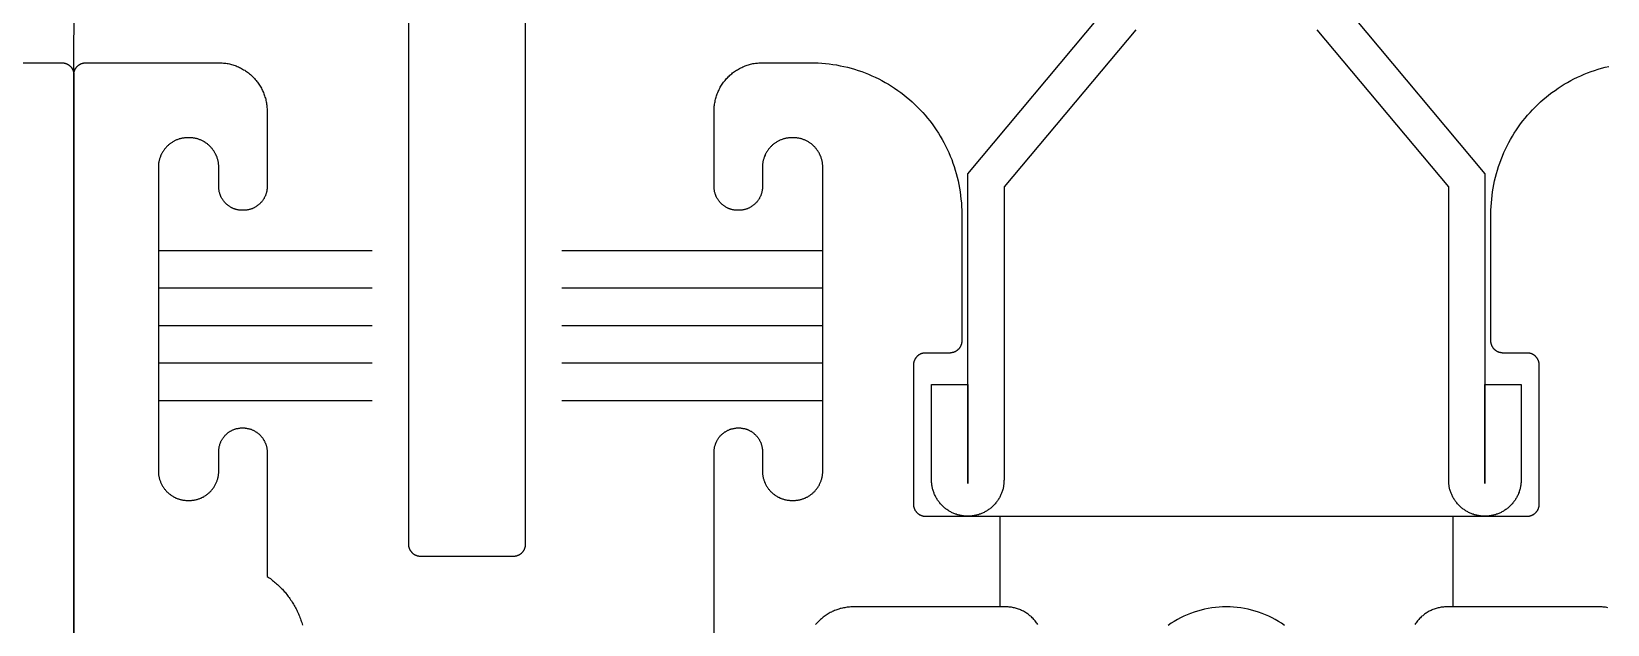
# Model space of a CAD drawing. Header units: inches. Extents: x -2661 to 42767, y -1222 to 9099.
# Drawn here: x 2278.518 to 2279.823, y 1637.915 to 1638.406 of the extents above; entities that cross this region are included whole.
import ezdxf

# ---------------------------------------------------------------- set-up
doc = ezdxf.new("R2010")
doc.units = ezdxf.units.IN
doc.header["$LTSCALE"] = 12
doc.header["$MEASUREMENT"] = 0
doc.layers.get('0').update_dxf_attribs({"linetype": 'CONTINUOUS'})
doc.layers.add('S-ARCH', color=1, linetype='CONTINUOUS')

# ---------------------------------------------------------------- blocks, each defined once
blk = doc.blocks.new('DOUBLE BOTTOM OPT1')
for p, q in [((0.1255, 1.8535), (0.1674, 16.5)), ((0.3723, 1.7061), (0.1954, 1.7061)), ((0.7454, 1.7061), (0.5293, 1.7061)), ((0.3723, 1.6751), (0.1954, 1.6751)), ((0.7454, 1.6751), (0.5293, 1.6751)), ((0.3723, 1.6441), (0.1954, 1.6441)), ((0.7454, 1.6441), (0.5293, 1.6441)), ((0.3723, 1.6131), (0.1954, 1.6131)), ((0.7454, 1.6131), (0.5293, 1.6131)), ((0.3723, 1.5821), (0.1954, 1.5821)), ((0.7454, 1.5821), (0.5293, 1.5821)), ((0.8919, 1.4866), (0.8919, 1.4116)), ((1.2669, 1.4866), (1.2669, 1.4116))]:
    blk.add_line(p, q)
at = {"flags": 128}
for points in [[(0.4023, 6.5726), (0.4023, 1.4636), (0.4024, 1.4634), (0.4024, 1.4631), (0.4024, 1.4629), (0.4024, 1.4627), (0.4024, 1.4624), (0.4025, 1.4622), (0.4025, 1.4619), (0.4025, 1.4617), (0.4026, 1.4614), (0.4026, 1.4612), (0.4027, 1.461), (0.4028, 1.4607), (0.4029, 1.4605), (0.4029, 1.4603), (0.403, 1.46), (0.4031, 1.4598), (0.4032, 1.4596), (0.4033, 1.4594), (0.4034, 1.4591), (0.4035, 1.4589), (0.4036, 1.4587), (0.4038, 1.4585), (0.4039, 1.4583), (0.404, 1.4581), (0.4042, 1.4579), (0.4043, 1.4577), (0.4045, 1.4575), (0.4046, 1.4573), (0.4048, 1.4571), (0.4049, 1.4569), (0.4051, 1.4567), (0.4053, 1.4566), (0.4055, 1.4564), (0.4056, 1.4562), (0.4058, 1.4561), (0.406, 1.4559), (0.4062, 1.4558), (0.4064, 1.4556), (0.4066, 1.4555), (0.4068, 1.4553), (0.407, 1.4552), (0.4072, 1.4551), (0.4074, 1.4549), (0.4076, 1.4548), (0.4079, 1.4547), (0.4081, 1.4546), (0.4083, 1.4545), (0.4085, 1.4544), (0.4088, 1.4543), (0.409, 1.4542), (0.4092, 1.4541), (0.4094, 1.4541), (0.4097, 1.454), (0.4099, 1.4539), (0.4102, 1.4539), (0.4104, 1.4538), (0.4106, 1.4538), (0.4109, 1.4537), (0.4111, 1.4537), (0.4114, 1.4537), (0.4116, 1.4537), (0.4119, 1.4536), (0.4121, 1.4536), (0.4123, 1.4536), (0.4893, 1.4536), (0.4896, 1.4536), (0.4898, 1.4536), (0.4901, 1.4537), (0.4903, 1.4537), (0.4906, 1.4537), (0.4908, 1.4537), (0.4911, 1.4538), (0.4913, 1.4538), (0.4915, 1.4539), (0.4918, 1.4539), (0.492, 1.454), (0.4923, 1.4541), (0.4925, 1.4541), (0.4927, 1.4542), (0.4929, 1.4543), (0.4932, 1.4544), (0.4934, 1.4545), (0.4936, 1.4546), (0.4938, 1.4547), (0.4941, 1.4548), (0.4943, 1.4549), (0.4945, 1.4551), (0.4947, 1.4552), (0.4949, 1.4553), (0.4951, 1.4555), (0.4953, 1.4556), (0.4955, 1.4558), (0.4957, 1.4559), (0.4959, 1.4561), (0.4961, 1.4562), (0.4962, 1.4564), (0.4964, 1.4566), (0.4966, 1.4567), (0.4968, 1.4569), (0.4969, 1.4571), (0.4971, 1.4573), (0.4972, 1.4575), (0.4974, 1.4577), (0.4975, 1.4579), (0.4977, 1.4581), (0.4978, 1.4583), (0.4979, 1.4585), (0.4981, 1.4587), (0.4982, 1.4589), (0.4983, 1.4591), (0.4984, 1.4594), (0.4985, 1.4596), (0.4986, 1.4598), (0.4987, 1.46), (0.4988, 1.4603), (0.4988, 1.4605), (0.4989, 1.4607), (0.499, 1.461), (0.4991, 1.4612), (0.4991, 1.4614), (0.4992, 1.4617), (0.4992, 1.4619), (0.4992, 1.4622), (0.4993, 1.4624), (0.4993, 1.4627), (0.4993, 1.4629), (0.4993, 1.4631), (0.4993, 1.4634), (0.4993, 1.4636), (0.4993, 2.9306)], [(1.0044, 1.8889), (0.8954, 1.759), (0.8954, 1.5166), (0.8953, 1.5159), (0.8953, 1.5152), (0.8953, 1.5144), (0.8952, 1.5137), (0.8951, 1.513), (0.895, 1.5122), (0.8949, 1.5115), (0.8948, 1.5108), (0.8946, 1.5101), (0.8945, 1.5093), (0.8943, 1.5086), (0.8941, 1.5079), (0.8938, 1.5072), (0.8936, 1.5065), (0.8933, 1.5058), (0.8931, 1.5052), (0.8928, 1.5045), (0.8925, 1.5038), (0.8921, 1.5031), (0.8918, 1.5025), (0.8915, 1.5019), (0.8911, 1.5012), (0.8907, 1.5006), (0.8903, 1.5), (0.8899, 1.4994), (0.8894, 1.4988), (0.889, 1.4982), (0.8885, 1.4976), (0.8881, 1.497), (0.8876, 1.4965), (0.8871, 1.496), (0.8866, 1.4954), (0.886, 1.4949), (0.8855, 1.4944), (0.8849, 1.4939), (0.8844, 1.4934), (0.8838, 1.493), (0.8832, 1.4925), (0.8826, 1.4921), (0.882, 1.4917), (0.8814, 1.4913), (0.8808, 1.4909), (0.8801, 1.4905), (0.8795, 1.4902), (0.8788, 1.4898), (0.8782, 1.4895), (0.8775, 1.4892), (0.8768, 1.4889), (0.8761, 1.4886), (0.8755, 1.4884), (0.8748, 1.4882), (0.8741, 1.4879), (0.8734, 1.4877), (0.8726, 1.4875), (0.8719, 1.4874), (0.8712, 1.4872), (0.8705, 1.4871), (0.8698, 1.487), (0.869, 1.4869), (0.8683, 1.4868), (0.8676, 1.4867), (0.8668, 1.4867), (0.8661, 1.4866), (0.8654, 1.4866), (0.8646, 1.4866), (0.8639, 1.4867), (0.8631, 1.4867), (0.8624, 1.4868), (0.8617, 1.4869), (0.8609, 1.487), (0.8602, 1.4871), (0.8595, 1.4872), (0.8588, 1.4874), (0.8581, 1.4875), (0.8573, 1.4877), (0.8566, 1.4879), (0.8559, 1.4882), (0.8552, 1.4884), (0.8546, 1.4886), (0.8539, 1.4889), (0.8532, 1.4892), (0.8525, 1.4895), (0.8519, 1.4898), (0.8512, 1.4902), (0.8506, 1.4905), (0.8499, 1.4909), (0.8493, 1.4913), (0.8487, 1.4917), (0.8481, 1.4921), (0.8475, 1.4925), (0.8469, 1.493), (0.8463, 1.4934), (0.8458, 1.4939), (0.8452, 1.4944), (0.8447, 1.4949), (0.8441, 1.4954), (0.8436, 1.496), (0.8431, 1.4965), (0.8426, 1.497), (0.8422, 1.4976), (0.8417, 1.4982), (0.8413, 1.4988), (0.8408, 1.4994), (0.8404, 1.5), (0.84, 1.5006), (0.8396, 1.5012), (0.8392, 1.5019), (0.8389, 1.5025), (0.8386, 1.5031), (0.8382, 1.5038), (0.8379, 1.5045), (0.8376, 1.5052), (0.8374, 1.5058), (0.8371, 1.5065), (0.8369, 1.5072), (0.8366, 1.5079), (0.8364, 1.5086), (0.8362, 1.5093), (0.8361, 1.5101), (0.8359, 1.5108), (0.8358, 1.5115), (0.8357, 1.5122), (0.8356, 1.513), (0.8355, 1.5137), (0.8354, 1.5144), (0.8354, 1.5152), (0.8354, 1.5159), (0.8354, 1.5166), (0.8354, 1.5956), (0.8653, 1.5956), (0.8653, 1.5136), (0.8653, 1.7699), (0.9744, 1.8998)], [(1.1844, 1.8998), (1.2934, 1.7699), (1.2934, 1.5136), (1.2934, 1.5956), (1.3234, 1.5956), (1.3234, 1.5166), (1.3233, 1.5159), (1.3233, 1.5152), (1.3233, 1.5144), (1.3232, 1.5137), (1.3231, 1.513), (1.323, 1.5122), (1.3229, 1.5115), (1.3228, 1.5108), (1.3226, 1.5101), (1.3225, 1.5093), (1.3223, 1.5086), (1.3221, 1.5079), (1.3218, 1.5072), (1.3216, 1.5065), (1.3213, 1.5058), (1.3211, 1.5052), (1.3208, 1.5045), (1.3205, 1.5038), (1.3201, 1.5031), (1.3198, 1.5025), (1.3195, 1.5019), (1.3191, 1.5012), (1.3187, 1.5006), (1.3183, 1.5), (1.3179, 1.4994), (1.3174, 1.4988), (1.317, 1.4982), (1.3165, 1.4976), (1.3161, 1.497), (1.3156, 1.4965), (1.3151, 1.496), (1.3146, 1.4954), (1.314, 1.4949), (1.3135, 1.4944), (1.3129, 1.4939), (1.3124, 1.4934), (1.3118, 1.493), (1.3112, 1.4925), (1.3106, 1.4921), (1.31, 1.4917), (1.3094, 1.4913), (1.3088, 1.4909), (1.3081, 1.4905), (1.3075, 1.4902), (1.3068, 1.4898), (1.3062, 1.4895), (1.3055, 1.4892), (1.3048, 1.4889), (1.3041, 1.4886), (1.3035, 1.4884), (1.3028, 1.4882), (1.3021, 1.4879), (1.3014, 1.4877), (1.3006, 1.4875), (1.2999, 1.4874), (1.2992, 1.4872), (1.2985, 1.4871), (1.2978, 1.487), (1.297, 1.4869), (1.2963, 1.4868), (1.2956, 1.4867), (1.2948, 1.4867), (1.2941, 1.4866), (1.2934, 1.4866), (1.2926, 1.4866), (1.2919, 1.4867), (1.2911, 1.4867), (1.2904, 1.4868), (1.2897, 1.4869), (1.2889, 1.487), (1.2882, 1.4871), (1.2875, 1.4872), (1.2868, 1.4874), (1.2861, 1.4875), (1.2853, 1.4877), (1.2846, 1.4879), (1.2839, 1.4882), (1.2832, 1.4884), (1.2826, 1.4886), (1.2819, 1.4889), (1.2812, 1.4892), (1.2805, 1.4895), (1.2799, 1.4898), (1.2792, 1.4902), (1.2786, 1.4905), (1.2779, 1.4909), (1.2773, 1.4913), (1.2767, 1.4917), (1.2761, 1.4921), (1.2755, 1.4925), (1.2749, 1.493), (1.2743, 1.4934), (1.2738, 1.4939), (1.2732, 1.4944), (1.2727, 1.4949), (1.2721, 1.4954), (1.2716, 1.496), (1.2711, 1.4965), (1.2706, 1.497), (1.2702, 1.4976), (1.2697, 1.4982), (1.2693, 1.4988), (1.2688, 1.4994), (1.2684, 1.5), (1.268, 1.5006), (1.2676, 1.5012), (1.2672, 1.5019), (1.2669, 1.5025), (1.2666, 1.5031), (1.2662, 1.5038), (1.2659, 1.5045), (1.2656, 1.5052), (1.2654, 1.5058), (1.2651, 1.5065), (1.2649, 1.5072), (1.2646, 1.5079), (1.2644, 1.5086), (1.2642, 1.5093), (1.2641, 1.5101), (1.2639, 1.5108), (1.2638, 1.5115), (1.2637, 1.5122), (1.2636, 1.513), (1.2635, 1.5137), (1.2634, 1.5144), (1.2634, 1.5152), (1.2634, 1.5159), (1.2634, 1.5166), (1.2634, 1.759), (1.1544, 1.8889)], [(0.0054, 1.8616), (0.1154, 1.8616), (0.1156, 1.8616), (0.1159, 1.8616), (0.1161, 1.8616), (0.1164, 1.8616), (0.1166, 1.8616), (0.1168, 1.8615), (0.1171, 1.8615), (0.1173, 1.8614), (0.1176, 1.8614), (0.1178, 1.8613), (0.118, 1.8613), (0.1183, 1.8612), (0.1185, 1.8611), (0.1187, 1.8611), (0.119, 1.861), (0.1192, 1.8609), (0.1194, 1.8608), (0.1197, 1.8607), (0.1199, 1.8606), (0.1201, 1.8605), (0.1203, 1.8603), (0.1205, 1.8602), (0.1207, 1.8601), (0.1209, 1.86), (0.1211, 1.8598), (0.1213, 1.8597), (0.1215, 1.8595), (0.1217, 1.8594), (0.1219, 1.8592), (0.1221, 1.859), (0.1223, 1.8589), (0.1224, 1.8587), (0.1226, 1.8585), (0.1228, 1.8584), (0.1229, 1.8582), (0.1231, 1.858), (0.1233, 1.8578), (0.1234, 1.8576), (0.1236, 1.8574), (0.1237, 1.8572), (0.1238, 1.857), (0.124, 1.8568), (0.1241, 1.8566), (0.1242, 1.8564), (0.1243, 1.8561), (0.1244, 1.8559), (0.1245, 1.8557), (0.1246, 1.8555), (0.1247, 1.8552), (0.1248, 1.855), (0.1249, 1.8548), (0.1249, 1.8545), (0.125, 1.8543), (0.1251, 1.8541), (0.1251, 1.8538), (0.1252, 1.8536), (0.1252, 1.8533), (0.1253, 1.8531), (0.1253, 1.8529), (0.1253, 1.8526), (0.1253, 1.8524), (0.1254, 1.8521), (0.1254, 1.8519), (0.1254, 1.8516), (0.1254, 1.3641)], [(1.3952, 1.411), (1.3942, 1.4112), (1.3932, 1.4113), (1.3923, 1.4114), (1.3913, 1.4115), (1.3903, 1.4116), (1.3893, 1.4116), (1.3884, 1.4116), (1.2618, 1.4116), (1.2609, 1.4116), (1.26, 1.4116), (1.2591, 1.4115), (1.2582, 1.4114), (1.2573, 1.4113), (1.2564, 1.4112), (1.2556, 1.411), (1.2547, 1.4108), (1.2538, 1.4106), (1.253, 1.4103), (1.2521, 1.4101), (1.2513, 1.4098), (1.2504, 1.4095), (1.2496, 1.4091), (1.2488, 1.4088), (1.248, 1.4084), (1.2472, 1.408), (1.2464, 1.4075), (1.2456, 1.4071), (1.2448, 1.4066), (1.2441, 1.4061), (1.2434, 1.4056), (1.2427, 1.405), (1.242, 1.4044), (1.2413, 1.4039), (1.2406, 1.4033), (1.24, 1.4026), (1.2393, 1.402), (1.2387, 1.4013), (1.2381, 1.4007), (1.2376, 1.4), (1.237, 1.3993), (1.2365, 1.3985), (1.236, 1.3978), (1.2355, 1.397)], [(1.1276, 1.3964), (1.1251, 1.3981), (1.1225, 1.3997), (1.1199, 1.4012), (1.1172, 1.4026), (1.1145, 1.4039), (1.1118, 1.4051), (1.1089, 1.4063), (1.1061, 1.4073), (1.1032, 1.4082), (1.1003, 1.409), (1.0974, 1.4097), (1.0944, 1.4103), (1.0914, 1.4108), (1.0884, 1.4111), (1.0854, 1.4114), (1.0824, 1.4116), (1.0793, 1.4116), (1.0763, 1.4116), (1.0733, 1.4114), (1.0703, 1.4111), (1.0673, 1.4108), (1.0643, 1.4103), (1.0613, 1.4097), (1.0584, 1.409), (1.0555, 1.4082), (1.0526, 1.4073), (1.0498, 1.4063), (1.0469, 1.4051), (1.0442, 1.4039), (1.0415, 1.4026), (1.0388, 1.4012), (1.0362, 1.3997), (1.0336, 1.3981), (1.0311, 1.3964)], [(0.9232, 1.397), (0.9227, 1.3978), (0.9222, 1.3985), (0.9217, 1.3993), (0.9211, 1.4), (0.9206, 1.4007), (0.92, 1.4013), (0.9194, 1.402), (0.9187, 1.4026), (0.9181, 1.4033), (0.9174, 1.4039), (0.9167, 1.4044), (0.916, 1.405), (0.9153, 1.4056), (0.9146, 1.4061), (0.9139, 1.4066), (0.9131, 1.4071), (0.9123, 1.4075), (0.9115, 1.408), (0.9107, 1.4084), (0.9099, 1.4088), (0.9091, 1.4091), (0.9083, 1.4095), (0.9074, 1.4098), (0.9066, 1.4101), (0.9057, 1.4103), (0.9049, 1.4106), (0.904, 1.4108), (0.9031, 1.411), (0.9023, 1.4112), (0.9014, 1.4113), (0.9005, 1.4114), (0.8996, 1.4115), (0.8987, 1.4116), (0.8978, 1.4116), (0.8969, 1.4116), (0.7704, 1.4116), (0.7694, 1.4116), (0.7684, 1.4116), (0.7674, 1.4115), (0.7664, 1.4114), (0.7655, 1.4113), (0.7645, 1.4112), (0.7635, 1.411), (0.7625, 1.4109), (0.7616, 1.4107), (0.7606, 1.4104), (0.7597, 1.4102), (0.7587, 1.4099), (0.7578, 1.4096), (0.7569, 1.4093), (0.756, 1.409), (0.755, 1.4086), (0.7541, 1.4082), (0.7532, 1.4078), (0.7524, 1.4074), (0.7515, 1.4069), (0.7506, 1.4064), (0.7498, 1.4059), (0.749, 1.4054), (0.7481, 1.4049), (0.7473, 1.4043), (0.7465, 1.4038), (0.7457, 1.4032), (0.745, 1.4026), (0.7442, 1.4019), (0.7435, 1.4013), (0.7428, 1.4006), (0.7421, 1.3999), (0.7414, 1.3992), (0.7407, 1.3985), (0.7401, 1.3978), (0.7394, 1.397)], [(0.1254, 1.3641), (0.1254, 1.8516), (0.1254, 1.8519), (0.1254, 1.8521), (0.1254, 1.8524), (0.1254, 1.8526), (0.1254, 1.8529), (0.1255, 1.8531), (0.1255, 1.8533), (0.1255, 1.8536), (0.1256, 1.8538), (0.1256, 1.8541), (0.1257, 1.8543), (0.1258, 1.8545), (0.1259, 1.8548), (0.1259, 1.855), (0.126, 1.8552), (0.1261, 1.8555), (0.1262, 1.8557), (0.1263, 1.8559), (0.1264, 1.8561), (0.1265, 1.8564), (0.1266, 1.8566), (0.1268, 1.8568), (0.1269, 1.857), (0.127, 1.8572), (0.1272, 1.8574), (0.1273, 1.8576), (0.1275, 1.8578), (0.1276, 1.858), (0.1278, 1.8582), (0.1279, 1.8584), (0.1281, 1.8585), (0.1283, 1.8587), (0.1285, 1.8589), (0.1286, 1.859), (0.1288, 1.8592), (0.129, 1.8594), (0.1292, 1.8595), (0.1294, 1.8597), (0.1296, 1.8598), (0.1298, 1.86), (0.13, 1.8601), (0.1302, 1.8602), (0.1304, 1.8603), (0.1306, 1.8605), (0.1309, 1.8606), (0.1311, 1.8607), (0.1313, 1.8608), (0.1315, 1.8609), (0.1318, 1.861), (0.132, 1.8611), (0.1322, 1.8611), (0.1324, 1.8612), (0.1327, 1.8613), (0.1329, 1.8613), (0.1332, 1.8614), (0.1334, 1.8614), (0.1336, 1.8615), (0.1339, 1.8615), (0.1341, 1.8616), (0.1344, 1.8616), (0.1346, 1.8616), (0.1349, 1.8616), (0.1351, 1.8616), (0.1354, 1.8616), (0.2454, 1.8616), (0.2463, 1.8616), (0.2473, 1.8616), (0.2483, 1.8615), (0.2493, 1.8614), (0.2502, 1.8613), (0.2512, 1.8612), (0.2522, 1.861), (0.2532, 1.8609), (0.2541, 1.8607), (0.2551, 1.8604), (0.256, 1.8602), (0.257, 1.8599), (0.2579, 1.8596), (0.2588, 1.8593), (0.2597, 1.859), (0.2607, 1.8586), (0.2616, 1.8582), (0.2625, 1.8578), (0.2633, 1.8574), (0.2642, 1.8569), (0.2651, 1.8564), (0.2659, 1.8559), (0.2668, 1.8554), (0.2676, 1.8549), (0.2684, 1.8543), (0.2692, 1.8538), (0.27, 1.8532), (0.2707, 1.8526), (0.2715, 1.8519), (0.2722, 1.8513), (0.2729, 1.8506), (0.2736, 1.8499), (0.2743, 1.8492), (0.275, 1.8485), (0.2756, 1.8478), (0.2763, 1.847), (0.2769, 1.8462), (0.2775, 1.8455), (0.2781, 1.8447), (0.2786, 1.8439), (0.2791, 1.843), (0.2797, 1.8422), (0.2802, 1.8414), (0.2806, 1.8405), (0.2811, 1.8396), (0.2815, 1.8387), (0.2819, 1.8378), (0.2823, 1.8369), (0.2827, 1.836), (0.283, 1.8351), (0.2833, 1.8342), (0.2836, 1.8332), (0.2839, 1.8323), (0.2842, 1.8314), (0.2844, 1.8304), (0.2846, 1.8294), (0.2848, 1.8285), (0.2849, 1.8275), (0.285, 1.8265), (0.2852, 1.8256), (0.2852, 1.8246), (0.2853, 1.8236), (0.2853, 1.8226), (0.2854, 1.8216), (0.2854, 1.7591), (0.2853, 1.7587), (0.2853, 1.7582), (0.2853, 1.7577), (0.2853, 1.7572), (0.2852, 1.7568), (0.2851, 1.7563), (0.2851, 1.7558), (0.285, 1.7553), (0.2849, 1.7549), (0.2848, 1.7544), (0.2846, 1.7539), (0.2845, 1.7535), (0.2844, 1.753), (0.2842, 1.7526), (0.284, 1.7521), (0.2839, 1.7517), (0.2837, 1.7512), (0.2835, 1.7508), (0.2833, 1.7504), (0.283, 1.7499), (0.2828, 1.7495), (0.2826, 1.7491), (0.2823, 1.7487), (0.2821, 1.7483), (0.2818, 1.7479), (0.2815, 1.7475), (0.2812, 1.7471), (0.2809, 1.7468), (0.2806, 1.7464), (0.2803, 1.746), (0.28, 1.7457), (0.2796, 1.7453), (0.2793, 1.745), (0.2789, 1.7447), (0.2786, 1.7444), (0.2782, 1.7441), (0.2778, 1.7438), (0.2775, 1.7435), (0.2771, 1.7432), (0.2767, 1.7429), (0.2763, 1.7427), (0.2759, 1.7424), (0.2755, 1.7422), (0.275, 1.7419), (0.2746, 1.7417), (0.2742, 1.7415), (0.2738, 1.7413), (0.2733, 1.7411), (0.2729, 1.7409), (0.2724, 1.7408), (0.272, 1.7406), (0.2715, 1.7405), (0.2711, 1.7403), (0.2706, 1.7402), (0.2701, 1.7401), (0.2697, 1.74), (0.2692, 1.7399), (0.2687, 1.7398), (0.2682, 1.7398), (0.2678, 1.7397), (0.2673, 1.7397), (0.2668, 1.7397), (0.2663, 1.7396), (0.2659, 1.7396), (0.2649, 1.7396), (0.2644, 1.7396), (0.2639, 1.7397), (0.2634, 1.7397), (0.2629, 1.7397), (0.2625, 1.7398), (0.262, 1.7398), (0.2615, 1.7399), (0.261, 1.74), (0.2606, 1.7401), (0.2601, 1.7402), (0.2596, 1.7403), (0.2592, 1.7405), (0.2587, 1.7406), (0.2583, 1.7408), (0.2578, 1.7409), (0.2574, 1.7411), (0.2569, 1.7413), (0.2565, 1.7415), (0.2561, 1.7417), (0.2557, 1.7419), (0.2552, 1.7422), (0.2548, 1.7424), (0.2544, 1.7427), (0.254, 1.7429), (0.2536, 1.7432), (0.2532, 1.7435), (0.2529, 1.7438), (0.2525, 1.7441), (0.2521, 1.7444), (0.2518, 1.7447), (0.2514, 1.745), (0.2511, 1.7453), (0.2507, 1.7457), (0.2504, 1.746), (0.2501, 1.7464), (0.2498, 1.7468), (0.2495, 1.7471), (0.2492, 1.7475), (0.2489, 1.7479), (0.2486, 1.7483), (0.2484, 1.7487), (0.2481, 1.7491), (0.2479, 1.7495), (0.2477, 1.7499), (0.2474, 1.7504), (0.2472, 1.7508), (0.247, 1.7512), (0.2468, 1.7517), (0.2467, 1.7521), (0.2465, 1.7526), (0.2463, 1.753), (0.2462, 1.7535), (0.2461, 1.7539), (0.2459, 1.7544), (0.2458, 1.7549), (0.2457, 1.7553), (0.2456, 1.7558), (0.2456, 1.7563), (0.2455, 1.7568), (0.2454, 1.7572), (0.2454, 1.7577), (0.2454, 1.7582), (0.2454, 1.7587), (0.2454, 1.7591), (0.2454, 1.7751), (0.2453, 1.7757), (0.2453, 1.7763), (0.2453, 1.7769), (0.2452, 1.7775), (0.2452, 1.7781), (0.2451, 1.7787), (0.245, 1.7793), (0.2449, 1.7799), (0.2448, 1.7805), (0.2446, 1.7811), (0.2445, 1.7817), (0.2443, 1.7822), (0.2441, 1.7828), (0.2439, 1.7834), (0.2437, 1.784), (0.2435, 1.7845), (0.2432, 1.7851), (0.243, 1.7856), (0.2427, 1.7862), (0.2425, 1.7867), (0.2422, 1.7872), (0.2419, 1.7877), (0.2415, 1.7882), (0.2412, 1.7887), (0.2409, 1.7892), (0.2405, 1.7897), (0.2402, 1.7902), (0.2398, 1.7907), (0.2394, 1.7911), (0.239, 1.7916), (0.2386, 1.792), (0.2382, 1.7925), (0.2377, 1.7929), (0.2373, 1.7933), (0.2369, 1.7937), (0.2364, 1.7941), (0.2359, 1.7945), (0.2354, 1.7948), (0.235, 1.7952), (0.2345, 1.7955), (0.234, 1.7958), (0.2334, 1.7962), (0.2329, 1.7965), (0.2324, 1.7967), (0.2319, 1.797), (0.2313, 1.7973), (0.2308, 1.7975), (0.2302, 1.7978), (0.2297, 1.798), (0.2291, 1.7982), (0.2285, 1.7984), (0.228, 1.7986), (0.2274, 1.7987), (0.2268, 1.7989), (0.2262, 1.799), (0.2256, 1.7992), (0.225, 1.7993), (0.2244, 1.7994), (0.2238, 1.7995), (0.2233, 1.7995), (0.2227, 1.7996), (0.2221, 1.7996), (0.2215, 1.7996), (0.2209, 1.7996), (0.2199, 1.7996), (0.2192, 1.7996), (0.2186, 1.7996), (0.218, 1.7996), (0.2174, 1.7995), (0.2169, 1.7995), (0.2163, 1.7994), (0.2157, 1.7993), (0.2151, 1.7992), (0.2145, 1.799), (0.2139, 1.7989), (0.2133, 1.7987), (0.2127, 1.7986), (0.2122, 1.7984), (0.2116, 1.7982), (0.211, 1.798), (0.2105, 1.7978), (0.2099, 1.7975), (0.2094, 1.7973), (0.2088, 1.797), (0.2083, 1.7967), (0.2078, 1.7965), (0.2073, 1.7962), (0.2067, 1.7958), (0.2062, 1.7955), (0.2057, 1.7952), (0.2053, 1.7948), (0.2048, 1.7945), (0.2043, 1.7941), (0.2038, 1.7937), (0.2034, 1.7933), (0.203, 1.7929), (0.2025, 1.7925), (0.2021, 1.792), (0.2017, 1.7916), (0.2013, 1.7911), (0.2009, 1.7907), (0.2005, 1.7902), (0.2002, 1.7897), (0.1998, 1.7892), (0.1995, 1.7887), (0.1992, 1.7882), (0.1988, 1.7877), (0.1985, 1.7872), (0.1982, 1.7867), (0.198, 1.7862), (0.1977, 1.7856), (0.1975, 1.7851), (0.1972, 1.7845), (0.197, 1.784), (0.1968, 1.7834), (0.1966, 1.7828), (0.1964, 1.7822), (0.1962, 1.7817), (0.1961, 1.7811), (0.1959, 1.7805), (0.1958, 1.7799), (0.1957, 1.7793), (0.1956, 1.7787), (0.1955, 1.7781), (0.1955, 1.7775), (0.1954, 1.7769), (0.1954, 1.7763), (0.1954, 1.7757), (0.1954, 1.7751), (0.1954, 1.5241), (0.1954, 1.5235), (0.1954, 1.5229), (0.1954, 1.5223), (0.1955, 1.5217), (0.1955, 1.5211), (0.1956, 1.5205), (0.1957, 1.5199), (0.1958, 1.5194), (0.1959, 1.5188), (0.1961, 1.5182), (0.1962, 1.5176), (0.1964, 1.517), (0.1966, 1.5165), (0.1968, 1.5159), (0.197, 1.5153), (0.1972, 1.5148), (0.1975, 1.5142), (0.1977, 1.5137), (0.198, 1.5131), (0.1982, 1.5126), (0.1985, 1.5121), (0.1988, 1.5115), (0.1992, 1.511), (0.1995, 1.5105), (0.1998, 1.51), (0.2002, 1.5095), (0.2005, 1.5091), (0.2009, 1.5086), (0.2013, 1.5081), (0.2017, 1.5077), (0.2021, 1.5072), (0.2025, 1.5068), (0.203, 1.5064), (0.2034, 1.506), (0.2038, 1.5056), (0.2043, 1.5052), (0.2048, 1.5048), (0.2053, 1.5045), (0.2057, 1.5041), (0.2062, 1.5038), (0.2067, 1.5034), (0.2073, 1.5031), (0.2078, 1.5028), (0.2083, 1.5025), (0.2088, 1.5023), (0.2094, 1.502), (0.2099, 1.5017), (0.2105, 1.5015), (0.211, 1.5013), (0.2116, 1.5011), (0.2122, 1.5009), (0.2127, 1.5007), (0.2133, 1.5005), (0.2139, 1.5004), (0.2145, 1.5002), (0.2151, 1.5001), (0.2157, 1.5), (0.2163, 1.4999), (0.2169, 1.4998), (0.2174, 1.4998), (0.218, 1.4997), (0.2186, 1.4997), (0.2192, 1.4996), (0.2199, 1.4996), (0.2209, 1.4996), (0.2215, 1.4996), (0.2221, 1.4997), (0.2227, 1.4997), (0.2233, 1.4998), (0.2238, 1.4998), (0.2244, 1.4999), (0.225, 1.5), (0.2256, 1.5001), (0.2262, 1.5002), (0.2268, 1.5004), (0.2274, 1.5005), (0.228, 1.5007), (0.2285, 1.5009), (0.2291, 1.5011), (0.2297, 1.5013), (0.2302, 1.5015), (0.2308, 1.5017), (0.2313, 1.502), (0.2319, 1.5023), (0.2324, 1.5025), (0.2329, 1.5028), (0.2334, 1.5031), (0.234, 1.5034), (0.2345, 1.5038), (0.235, 1.5041), (0.2354, 1.5045), (0.2359, 1.5048), (0.2364, 1.5052), (0.2369, 1.5056), (0.2373, 1.506), (0.2377, 1.5064), (0.2382, 1.5068), (0.2386, 1.5072), (0.239, 1.5077), (0.2394, 1.5081), (0.2398, 1.5086), (0.2402, 1.5091), (0.2405, 1.5095), (0.2409, 1.51), (0.2412, 1.5105), (0.2415, 1.511), (0.2419, 1.5115), (0.2422, 1.5121), (0.2425, 1.5126), (0.2427, 1.5131), (0.243, 1.5137), (0.2432, 1.5142), (0.2435, 1.5148), (0.2437, 1.5153), (0.2439, 1.5159), (0.2441, 1.5165), (0.2443, 1.517), (0.2445, 1.5176), (0.2446, 1.5182), (0.2448, 1.5188), (0.2449, 1.5194), (0.245, 1.5199), (0.2451, 1.5205), (0.2452, 1.5211), (0.2452, 1.5217), (0.2453, 1.5223), (0.2453, 1.5229), (0.2453, 1.5235), (0.2454, 1.5241), (0.2454, 1.5401), (0.2454, 1.5406), (0.2454, 1.5411), (0.2454, 1.5416), (0.2454, 1.542), (0.2455, 1.5425), (0.2456, 1.543), (0.2456, 1.5435), (0.2457, 1.5439), (0.2458, 1.5444), (0.2459, 1.5449), (0.2461, 1.5453), (0.2462, 1.5458), (0.2463, 1.5463), (0.2465, 1.5467), (0.2467, 1.5472), (0.2468, 1.5476), (0.247, 1.548), (0.2472, 1.5485), (0.2474, 1.5489), (0.2477, 1.5493), (0.2479, 1.5497), (0.2481, 1.5502), (0.2484, 1.5506), (0.2486, 1.551), (0.2489, 1.5514), (0.2492, 1.5518), (0.2495, 1.5521), (0.2498, 1.5525), (0.2501, 1.5529), (0.2504, 1.5532), (0.2507, 1.5536), (0.2511, 1.5539), (0.2514, 1.5543), (0.2518, 1.5546), (0.2521, 1.5549), (0.2525, 1.5552), (0.2529, 1.5555), (0.2532, 1.5558), (0.2536, 1.5561), (0.254, 1.5564), (0.2544, 1.5566), (0.2548, 1.5569), (0.2552, 1.5571), (0.2557, 1.5573), (0.2561, 1.5576), (0.2565, 1.5578), (0.2569, 1.558), (0.2574, 1.5582), (0.2578, 1.5583), (0.2583, 1.5585), (0.2587, 1.5587), (0.2592, 1.5588), (0.2596, 1.5589), (0.2601, 1.5591), (0.2606, 1.5592), (0.261, 1.5593), (0.2615, 1.5593), (0.262, 1.5594), (0.2625, 1.5595), (0.2629, 1.5595), (0.2634, 1.5596), (0.2639, 1.5596), (0.2644, 1.5596), (0.2649, 1.5596), (0.2654, 1.5596), (0.2658, 1.5596), (0.2663, 1.5596), (0.2668, 1.5596), (0.2673, 1.5595), (0.2678, 1.5595), (0.2683, 1.5594), (0.2688, 1.5593), (0.2693, 1.5593), (0.2697, 1.5592), (0.2702, 1.559), (0.2707, 1.5589), (0.2712, 1.5588), (0.2716, 1.5586), (0.2721, 1.5585), (0.2725, 1.5583), (0.273, 1.5581), (0.2735, 1.5579), (0.2739, 1.5577), (0.2743, 1.5575), (0.2748, 1.5573), (0.2752, 1.557), (0.2756, 1.5568), (0.2761, 1.5565), (0.2765, 1.5563), (0.2769, 1.556), (0.2773, 1.5557), (0.2777, 1.5554), (0.278, 1.5551), (0.2784, 1.5548), (0.2788, 1.5545), (0.2791, 1.5541), (0.2795, 1.5538), (0.2798, 1.5534), (0.2802, 1.5531), (0.2805, 1.5527), (0.2808, 1.5523), (0.2811, 1.5519), (0.2814, 1.5516), (0.2817, 1.5512), (0.282, 1.5507), (0.2822, 1.5503), (0.2825, 1.5499), (0.2828, 1.5495), (0.283, 1.5491), (0.2832, 1.5486), (0.2834, 1.5482), (0.2836, 1.5477), (0.2838, 1.5473), (0.284, 1.5468), (0.2842, 1.5464), (0.2843, 1.5459), (0.2845, 1.5454), (0.2846, 1.545), (0.2848, 1.5445), (0.2849, 1.544), (0.285, 1.5435), (0.2851, 1.5431), (0.2851, 1.5426), (0.2852, 1.5421), (0.2853, 1.5416), (0.2853, 1.5411), (0.2853, 1.5406), (0.2853, 1.5401), (0.2854, 1.5396), (0.2854, 1.4369), (0.2863, 1.4363), (0.2872, 1.4356), (0.2881, 1.435), (0.2889, 1.4343), (0.2898, 1.4336), (0.2907, 1.4329), (0.2915, 1.4322), (0.2924, 1.4315), (0.2932, 1.4308), (0.294, 1.4301), (0.2948, 1.4293), (0.2956, 1.4285), (0.2964, 1.4278), (0.2972, 1.427), (0.298, 1.4262), (0.2987, 1.4254), (0.2994, 1.4245), (0.3002, 1.4237), (0.3009, 1.4229), (0.3016, 1.422), (0.3022, 1.4211), (0.3029, 1.4202), (0.3036, 1.4194), (0.3042, 1.4185), (0.3048, 1.4176), (0.3055, 1.4166), (0.3061, 1.4157), (0.3066, 1.4148), (0.3072, 1.4138), (0.3078, 1.4129), (0.3083, 1.4119), (0.3088, 1.4109), (0.3094, 1.41), (0.3099, 1.409), (0.3103, 1.408), (0.3108, 1.407), (0.3113, 1.406), (0.3117, 1.405), (0.3121, 1.4039), (0.3125, 1.4029), (0.3129, 1.4019), (0.3133, 1.4008), (0.3136, 1.3998), (0.314, 1.3987), (0.3143, 1.3977), (0.3146, 1.3966)], [(0.6554, 1.3017), (0.6554, 1.5396), (0.6554, 1.5401), (0.6554, 1.5406), (0.6554, 1.5411), (0.6554, 1.5416), (0.6555, 1.5421), (0.6556, 1.5426), (0.6556, 1.5431), (0.6557, 1.5435), (0.6558, 1.544), (0.6559, 1.5445), (0.6561, 1.545), (0.6562, 1.5454), (0.6564, 1.5459), (0.6565, 1.5464), (0.6567, 1.5468), (0.6569, 1.5473), (0.6571, 1.5477), (0.6573, 1.5482), (0.6575, 1.5486), (0.6577, 1.5491), (0.6579, 1.5495), (0.6582, 1.5499), (0.6585, 1.5503), (0.6587, 1.5507), (0.659, 1.5512), (0.6593, 1.5516), (0.6596, 1.5519), (0.6599, 1.5523), (0.6602, 1.5527), (0.6605, 1.5531), (0.6609, 1.5534), (0.6612, 1.5538), (0.6616, 1.5541), (0.6619, 1.5545), (0.6623, 1.5548), (0.6627, 1.5551), (0.663, 1.5554), (0.6634, 1.5557), (0.6638, 1.556), (0.6642, 1.5563), (0.6647, 1.5565), (0.6651, 1.5568), (0.6655, 1.557), (0.6659, 1.5573), (0.6664, 1.5575), (0.6668, 1.5577), (0.6672, 1.5579), (0.6677, 1.5581), (0.6682, 1.5583), (0.6686, 1.5585), (0.6691, 1.5586), (0.6695, 1.5588), (0.67, 1.5589), (0.6705, 1.559), (0.671, 1.5592), (0.6714, 1.5593), (0.6719, 1.5593), (0.6724, 1.5594), (0.6729, 1.5595), (0.6734, 1.5595), (0.6739, 1.5596), (0.6744, 1.5596), (0.6749, 1.5596), (0.6754, 1.5596), (0.6759, 1.5596), (0.6763, 1.5596), (0.6768, 1.5596), (0.6773, 1.5596), (0.6778, 1.5595), (0.6782, 1.5595), (0.6787, 1.5594), (0.6792, 1.5593), (0.6797, 1.5593), (0.6801, 1.5592), (0.6806, 1.5591), (0.6811, 1.5589), (0.6815, 1.5588), (0.682, 1.5587), (0.6824, 1.5585), (0.6829, 1.5583), (0.6833, 1.5582), (0.6838, 1.558), (0.6842, 1.5578), (0.6846, 1.5576), (0.685, 1.5573), (0.6855, 1.5571), (0.6859, 1.5569), (0.6863, 1.5566), (0.6867, 1.5564), (0.6871, 1.5561), (0.6875, 1.5558), (0.6878, 1.5555), (0.6882, 1.5552), (0.6886, 1.5549), (0.6889, 1.5546), (0.6893, 1.5543), (0.6896, 1.5539), (0.69, 1.5536), (0.6903, 1.5532), (0.6906, 1.5529), (0.6909, 1.5525), (0.6912, 1.5521), (0.6915, 1.5518), (0.6918, 1.5514), (0.6921, 1.551), (0.6923, 1.5506), (0.6926, 1.5502), (0.6928, 1.5497), (0.693, 1.5493), (0.6933, 1.5489), (0.6935, 1.5485), (0.6937, 1.548), (0.6939, 1.5476), (0.694, 1.5472), (0.6942, 1.5467), (0.6944, 1.5463), (0.6945, 1.5458), (0.6946, 1.5453), (0.6948, 1.5449), (0.6949, 1.5444), (0.695, 1.5439), (0.6951, 1.5435), (0.6951, 1.543), (0.6952, 1.5425), (0.6953, 1.542), (0.6953, 1.5416), (0.6953, 1.5411), (0.6953, 1.5406), (0.6954, 1.5401), (0.6954, 1.5241), (0.6954, 1.5235), (0.6954, 1.5229), (0.6954, 1.5223), (0.6955, 1.5217), (0.6955, 1.5211), (0.6956, 1.5205), (0.6957, 1.5199), (0.6958, 1.5194), (0.6959, 1.5188), (0.6961, 1.5182), (0.6962, 1.5176), (0.6964, 1.517), (0.6966, 1.5165), (0.6968, 1.5159), (0.697, 1.5153), (0.6972, 1.5148), (0.6975, 1.5142), (0.6977, 1.5137), (0.698, 1.5131), (0.6982, 1.5126), (0.6985, 1.5121), (0.6988, 1.5115), (0.6992, 1.511), (0.6995, 1.5105), (0.6998, 1.51), (0.7002, 1.5095), (0.7005, 1.5091), (0.7009, 1.5086), (0.7013, 1.5081), (0.7017, 1.5077), (0.7021, 1.5072), (0.7025, 1.5068), (0.703, 1.5064), (0.7034, 1.506), (0.7038, 1.5056), (0.7043, 1.5052), (0.7048, 1.5048), (0.7053, 1.5045), (0.7057, 1.5041), (0.7062, 1.5038), (0.7067, 1.5034), (0.7073, 1.5031), (0.7078, 1.5028), (0.7083, 1.5025), (0.7088, 1.5023), (0.7094, 1.502), (0.7099, 1.5017), (0.7105, 1.5015), (0.711, 1.5013), (0.7116, 1.5011), (0.7122, 1.5009), (0.7127, 1.5007), (0.7133, 1.5005), (0.7139, 1.5004), (0.7145, 1.5002), (0.7151, 1.5001), (0.7157, 1.5), (0.7163, 1.4999), (0.7169, 1.4998), (0.7174, 1.4998), (0.718, 1.4997), (0.7186, 1.4997), (0.7192, 1.4996), (0.7199, 1.4996), (0.7209, 1.4996), (0.7215, 1.4996), (0.7221, 1.4997), (0.7227, 1.4997), (0.7233, 1.4998), (0.7238, 1.4998), (0.7244, 1.4999), (0.725, 1.5), (0.7256, 1.5001), (0.7262, 1.5002), (0.7268, 1.5004), (0.7274, 1.5005), (0.728, 1.5007), (0.7285, 1.5009), (0.7291, 1.5011), (0.7297, 1.5013), (0.7302, 1.5015), (0.7308, 1.5017), (0.7313, 1.502), (0.7319, 1.5023), (0.7324, 1.5025), (0.7329, 1.5028), (0.7334, 1.5031), (0.734, 1.5034), (0.7345, 1.5038), (0.735, 1.5041), (0.7354, 1.5045), (0.7359, 1.5048), (0.7364, 1.5052), (0.7369, 1.5056), (0.7373, 1.506), (0.7377, 1.5064), (0.7382, 1.5068), (0.7386, 1.5072), (0.739, 1.5077), (0.7394, 1.5081), (0.7398, 1.5086), (0.7402, 1.5091), (0.7405, 1.5095), (0.7409, 1.51), (0.7412, 1.5105), (0.7415, 1.511), (0.7419, 1.5115), (0.7422, 1.5121), (0.7425, 1.5126), (0.7427, 1.5131), (0.743, 1.5137), (0.7432, 1.5142), (0.7435, 1.5148), (0.7437, 1.5153), (0.7439, 1.5159), (0.7441, 1.5165), (0.7443, 1.517), (0.7445, 1.5176), (0.7446, 1.5182), (0.7448, 1.5188), (0.7449, 1.5194), (0.745, 1.5199), (0.7451, 1.5205), (0.7452, 1.5211), (0.7452, 1.5217), (0.7453, 1.5223), (0.7453, 1.5229), (0.7453, 1.5235), (0.7454, 1.5241), (0.7454, 1.7751), (0.7453, 1.7757), (0.7453, 1.7763), (0.7453, 1.7769), (0.7452, 1.7775), (0.7452, 1.7781), (0.7451, 1.7787), (0.745, 1.7793), (0.7449, 1.7799), (0.7448, 1.7805), (0.7446, 1.7811), (0.7445, 1.7817), (0.7443, 1.7822), (0.7441, 1.7828), (0.7439, 1.7834), (0.7437, 1.784), (0.7435, 1.7845), (0.7432, 1.7851), (0.743, 1.7856), (0.7427, 1.7862), (0.7425, 1.7867), (0.7422, 1.7872), (0.7419, 1.7877), (0.7415, 1.7882), (0.7412, 1.7887), (0.7409, 1.7892), (0.7405, 1.7897), (0.7402, 1.7902), (0.7398, 1.7907), (0.7394, 1.7911), (0.739, 1.7916), (0.7386, 1.792), (0.7382, 1.7925), (0.7377, 1.7929), (0.7373, 1.7933), (0.7369, 1.7937), (0.7364, 1.7941), (0.7359, 1.7945), (0.7354, 1.7948), (0.735, 1.7952), (0.7345, 1.7955), (0.734, 1.7958), (0.7334, 1.7962), (0.7329, 1.7965), (0.7324, 1.7967), (0.7319, 1.797), (0.7313, 1.7973), (0.7308, 1.7975), (0.7302, 1.7978), (0.7297, 1.798), (0.7291, 1.7982), (0.7285, 1.7984), (0.728, 1.7986), (0.7274, 1.7987), (0.7268, 1.7989), (0.7262, 1.799), (0.7256, 1.7992), (0.725, 1.7993), (0.7244, 1.7994), (0.7238, 1.7995), (0.7233, 1.7995), (0.7227, 1.7996), (0.7221, 1.7996), (0.7215, 1.7996), (0.7209, 1.7996), (0.7199, 1.7996), (0.7192, 1.7996), (0.7186, 1.7996), (0.718, 1.7996), (0.7174, 1.7995), (0.7169, 1.7995), (0.7163, 1.7994), (0.7157, 1.7993), (0.7151, 1.7992), (0.7145, 1.799), (0.7139, 1.7989), (0.7133, 1.7987), (0.7127, 1.7986), (0.7122, 1.7984), (0.7116, 1.7982), (0.711, 1.798), (0.7105, 1.7978), (0.7099, 1.7975), (0.7094, 1.7973), (0.7088, 1.797), (0.7083, 1.7967), (0.7078, 1.7965), (0.7073, 1.7962), (0.7067, 1.7958), (0.7062, 1.7955), (0.7057, 1.7952), (0.7053, 1.7948), (0.7048, 1.7945), (0.7043, 1.7941), (0.7038, 1.7937), (0.7034, 1.7933), (0.703, 1.7929), (0.7025, 1.7925), (0.7021, 1.792), (0.7017, 1.7916), (0.7013, 1.7911), (0.7009, 1.7907), (0.7005, 1.7902), (0.7002, 1.7897), (0.6998, 1.7892), (0.6995, 1.7887), (0.6992, 1.7882), (0.6988, 1.7877), (0.6985, 1.7872), (0.6982, 1.7867), (0.698, 1.7862), (0.6977, 1.7856), (0.6975, 1.7851), (0.6972, 1.7845), (0.697, 1.784), (0.6968, 1.7834), (0.6966, 1.7828), (0.6964, 1.7822), (0.6962, 1.7817), (0.6961, 1.7811), (0.6959, 1.7805), (0.6958, 1.7799), (0.6957, 1.7793), (0.6956, 1.7787), (0.6955, 1.7781), (0.6955, 1.7775), (0.6954, 1.7769), (0.6954, 1.7763), (0.6954, 1.7757), (0.6954, 1.7751), (0.6954, 1.7591), (0.6953, 1.7587), (0.6953, 1.7582), (0.6953, 1.7577), (0.6953, 1.7572), (0.6952, 1.7568), (0.6951, 1.7563), (0.6951, 1.7558), (0.695, 1.7553), (0.6949, 1.7549), (0.6948, 1.7544), (0.6946, 1.7539), (0.6945, 1.7535), (0.6944, 1.753), (0.6942, 1.7526), (0.694, 1.7521), (0.6939, 1.7517), (0.6937, 1.7512), (0.6935, 1.7508), (0.6933, 1.7504), (0.693, 1.7499), (0.6928, 1.7495), (0.6926, 1.7491), (0.6923, 1.7487), (0.6921, 1.7483), (0.6918, 1.7479), (0.6915, 1.7475), (0.6912, 1.7471), (0.6909, 1.7468), (0.6906, 1.7464), (0.6903, 1.746), (0.69, 1.7457), (0.6896, 1.7453), (0.6893, 1.745), (0.6889, 1.7447), (0.6886, 1.7444), (0.6882, 1.7441), (0.6878, 1.7438), (0.6875, 1.7435), (0.6871, 1.7432), (0.6867, 1.7429), (0.6863, 1.7427), (0.6859, 1.7424), (0.6855, 1.7422), (0.685, 1.7419), (0.6846, 1.7417), (0.6842, 1.7415), (0.6838, 1.7413), (0.6833, 1.7411), (0.6829, 1.7409), (0.6824, 1.7408), (0.682, 1.7406), (0.6815, 1.7405), (0.6811, 1.7403), (0.6806, 1.7402), (0.6801, 1.7401), (0.6797, 1.74), (0.6792, 1.7399), (0.6787, 1.7398), (0.6782, 1.7398), (0.6778, 1.7397), (0.6773, 1.7397), (0.6768, 1.7397), (0.6763, 1.7396), (0.6759, 1.7396), (0.6749, 1.7396), (0.6744, 1.7396), (0.6739, 1.7397), (0.6734, 1.7397), (0.6729, 1.7397), (0.6725, 1.7398), (0.672, 1.7398), (0.6715, 1.7399), (0.671, 1.74), (0.6706, 1.7401), (0.6701, 1.7402), (0.6696, 1.7403), (0.6692, 1.7405), (0.6687, 1.7406), (0.6683, 1.7408), (0.6678, 1.7409), (0.6674, 1.7411), (0.6669, 1.7413), (0.6665, 1.7415), (0.6661, 1.7417), (0.6657, 1.7419), (0.6652, 1.7422), (0.6648, 1.7424), (0.6644, 1.7427), (0.664, 1.7429), (0.6636, 1.7432), (0.6632, 1.7435), (0.6629, 1.7438), (0.6625, 1.7441), (0.6621, 1.7444), (0.6618, 1.7447), (0.6614, 1.745), (0.6611, 1.7453), (0.6607, 1.7457), (0.6604, 1.746), (0.6601, 1.7464), (0.6598, 1.7468), (0.6595, 1.7471), (0.6592, 1.7475), (0.6589, 1.7479), (0.6586, 1.7483), (0.6584, 1.7487), (0.6581, 1.7491), (0.6579, 1.7495), (0.6577, 1.7499), (0.6574, 1.7504), (0.6572, 1.7508), (0.657, 1.7512), (0.6568, 1.7517), (0.6567, 1.7521), (0.6565, 1.7526), (0.6563, 1.753), (0.6562, 1.7535), (0.6561, 1.7539), (0.6559, 1.7544), (0.6558, 1.7549), (0.6557, 1.7553), (0.6556, 1.7558), (0.6556, 1.7563), (0.6555, 1.7568), (0.6554, 1.7572), (0.6554, 1.7577), (0.6554, 1.7582), (0.6554, 1.7587), (0.6554, 1.7591), (0.6554, 1.8216), (0.6554, 1.8226), (0.6554, 1.8236), (0.6555, 1.8246), (0.6555, 1.8256), (0.6557, 1.8265), (0.6558, 1.8275), (0.6559, 1.8285), (0.6561, 1.8294), (0.6563, 1.8304), (0.6565, 1.8314), (0.6568, 1.8323), (0.6571, 1.8332), (0.6574, 1.8342), (0.6577, 1.8351), (0.658, 1.836), (0.6584, 1.8369), (0.6588, 1.8378), (0.6592, 1.8387), (0.6596, 1.8396), (0.6601, 1.8405), (0.6605, 1.8414), (0.661, 1.8422), (0.6616, 1.843), (0.6621, 1.8439), (0.6626, 1.8447), (0.6632, 1.8455), (0.6638, 1.8462), (0.6644, 1.847), (0.6651, 1.8478), (0.6657, 1.8485), (0.6664, 1.8492), (0.6671, 1.8499), (0.6678, 1.8506), (0.6685, 1.8513), (0.6692, 1.8519), (0.67, 1.8526), (0.6707, 1.8532), (0.6715, 1.8538), (0.6723, 1.8543), (0.6731, 1.8549), (0.674, 1.8554), (0.6748, 1.8559), (0.6756, 1.8564), (0.6765, 1.8569), (0.6774, 1.8574), (0.6782, 1.8578), (0.6791, 1.8582), (0.68, 1.8586), (0.681, 1.859), (0.6819, 1.8593), (0.6828, 1.8596), (0.6837, 1.8599), (0.6847, 1.8602), (0.6856, 1.8604), (0.6866, 1.8607), (0.6875, 1.8609), (0.6885, 1.861), (0.6895, 1.8612), (0.6905, 1.8613), (0.6914, 1.8614), (0.6924, 1.8615), (0.6934, 1.8616), (0.6944, 1.8616), (0.6954, 1.8616), (0.7354, 1.8616), (0.7384, 1.8616), (0.7415, 1.8615), (0.7445, 1.8613), (0.7476, 1.861), (0.7507, 1.8607), (0.7537, 1.8603), (0.7567, 1.8598), (0.7597, 1.8592), (0.7627, 1.8586), (0.7657, 1.8579), (0.7687, 1.8571), (0.7716, 1.8563), (0.7746, 1.8553), (0.7775, 1.8543), (0.7803, 1.8533), (0.7832, 1.8521), (0.786, 1.8509), (0.7888, 1.8496), (0.7916, 1.8483), (0.7943, 1.8469), (0.797, 1.8454), (0.7996, 1.8439), (0.8022, 1.8422), (0.8048, 1.8406), (0.8073, 1.8388), (0.8098, 1.837), (0.8123, 1.8352), (0.8146, 1.8333), (0.817, 1.8313), (0.8193, 1.8293), (0.8215, 1.8272), (0.8237, 1.825), (0.8259, 1.8228), (0.828, 1.8206), (0.83, 1.8183), (0.832, 1.8159), (0.8339, 1.8135), (0.8358, 1.8111), (0.8375, 1.8086), (0.8393, 1.8061), (0.841, 1.8035), (0.8426, 1.8009), (0.8441, 1.7982), (0.8456, 1.7956), (0.847, 1.7928), (0.8483, 1.7901), (0.8496, 1.7873), (0.8508, 1.7845), (0.852, 1.7816), (0.853, 1.7787), (0.854, 1.7758), (0.855, 1.7729), (0.8558, 1.77), (0.8566, 1.767), (0.8573, 1.764), (0.8579, 1.761), (0.8585, 1.758), (0.859, 1.755), (0.8594, 1.7519), (0.8597, 1.7489), (0.86, 1.7458), (0.8602, 1.7428), (0.8603, 1.7397), (0.8604, 1.7366), (0.8604, 1.6316), (0.8603, 1.6314), (0.8603, 1.6311), (0.8603, 1.6309), (0.8603, 1.6307), (0.8603, 1.6304), (0.8602, 1.6302), (0.8602, 1.6299), (0.8602, 1.6297), (0.8601, 1.6294), (0.8601, 1.6292), (0.86, 1.629), (0.8599, 1.6287), (0.8598, 1.6285), (0.8598, 1.6283), (0.8597, 1.628), (0.8596, 1.6278), (0.8595, 1.6276), (0.8594, 1.6274), (0.8593, 1.6271), (0.8592, 1.6269), (0.8591, 1.6267), (0.8589, 1.6265), (0.8588, 1.6263), (0.8587, 1.6261), (0.8585, 1.6259), (0.8584, 1.6257), (0.8582, 1.6255), (0.8581, 1.6253), (0.8579, 1.6251), (0.8578, 1.6249), (0.8576, 1.6247), (0.8574, 1.6246), (0.8572, 1.6244), (0.8571, 1.6242), (0.8569, 1.6241), (0.8567, 1.6239), (0.8565, 1.6238), (0.8563, 1.6236), (0.8561, 1.6235), (0.8559, 1.6233), (0.8557, 1.6232), (0.8555, 1.6231), (0.8553, 1.6229), (0.8551, 1.6228), (0.8548, 1.6227), (0.8546, 1.6226), (0.8544, 1.6225), (0.8542, 1.6224), (0.8539, 1.6223), (0.8537, 1.6222), (0.8535, 1.6221), (0.8533, 1.6221), (0.853, 1.622), (0.8528, 1.6219), (0.8525, 1.6219), (0.8523, 1.6218), (0.8521, 1.6218), (0.8518, 1.6217), (0.8516, 1.6217), (0.8513, 1.6217), (0.8511, 1.6217), (0.8508, 1.6216), (0.8506, 1.6216), (0.8504, 1.6216), (0.8304, 1.6216), (0.8301, 1.6216), (0.8299, 1.6216), (0.8296, 1.6216), (0.8294, 1.6216), (0.8291, 1.6216), (0.8289, 1.6215), (0.8286, 1.6215), (0.8284, 1.6214), (0.8282, 1.6214), (0.8279, 1.6213), (0.8277, 1.6213), (0.8274, 1.6212), (0.8272, 1.6211), (0.827, 1.6211), (0.8268, 1.621), (0.8265, 1.6209), (0.8263, 1.6208), (0.8261, 1.6207), (0.8259, 1.6206), (0.8256, 1.6205), (0.8254, 1.6203), (0.8252, 1.6202), (0.825, 1.6201), (0.8248, 1.62), (0.8246, 1.6198), (0.8244, 1.6197), (0.8242, 1.6195), (0.824, 1.6194), (0.8238, 1.6192), (0.8236, 1.619), (0.8235, 1.6189), (0.8233, 1.6187), (0.8231, 1.6185), (0.8229, 1.6184), (0.8228, 1.6182), (0.8226, 1.618), (0.8225, 1.6178), (0.8223, 1.6176), (0.8222, 1.6174), (0.822, 1.6172), (0.8219, 1.617), (0.8218, 1.6168), (0.8216, 1.6166), (0.8215, 1.6164), (0.8214, 1.6161), (0.8213, 1.6159), (0.8212, 1.6157), (0.8211, 1.6155), (0.821, 1.6152), (0.8209, 1.615), (0.8209, 1.6148), (0.8208, 1.6145), (0.8207, 1.6143), (0.8206, 1.6141), (0.8206, 1.6138), (0.8205, 1.6136), (0.8205, 1.6133), (0.8205, 1.6131), (0.8204, 1.6129), (0.8204, 1.6126), (0.8204, 1.6124), (0.8204, 1.6121), (0.8204, 1.6119), (0.8204, 1.6116), (0.8204, 1.4966), (0.8204, 1.4964), (0.8204, 1.4961), (0.8204, 1.4959), (0.8204, 1.4957), (0.8204, 1.4954), (0.8205, 1.4952), (0.8205, 1.4949), (0.8205, 1.4947), (0.8206, 1.4944), (0.8206, 1.4942), (0.8207, 1.494), (0.8208, 1.4937), (0.8209, 1.4935), (0.8209, 1.4933), (0.821, 1.493), (0.8211, 1.4928), (0.8212, 1.4926), (0.8213, 1.4924), (0.8214, 1.4921), (0.8215, 1.4919), (0.8216, 1.4917), (0.8218, 1.4915), (0.8219, 1.4913), (0.822, 1.4911), (0.8222, 1.4909), (0.8223, 1.4907), (0.8225, 1.4905), (0.8226, 1.4903), (0.8228, 1.4901), (0.8229, 1.4899), (0.8231, 1.4897), (0.8233, 1.4896), (0.8235, 1.4894), (0.8236, 1.4892), (0.8238, 1.4891), (0.824, 1.4889), (0.8242, 1.4888), (0.8244, 1.4886), (0.8246, 1.4885), (0.8248, 1.4883), (0.825, 1.4882), (0.8252, 1.4881), (0.8254, 1.4879), (0.8256, 1.4878), (0.8259, 1.4877), (0.8261, 1.4876), (0.8263, 1.4875), (0.8265, 1.4874), (0.8268, 1.4873), (0.827, 1.4872), (0.8272, 1.4871), (0.8274, 1.4871), (0.8277, 1.487), (0.8279, 1.4869), (0.8282, 1.4869), (0.8284, 1.4868), (0.8286, 1.4868), (0.8289, 1.4867), (0.8291, 1.4867), (0.8294, 1.4867), (0.8296, 1.4867), (0.8299, 1.4866), (0.8301, 1.4866), (0.8304, 1.4866), (1.3284, 1.4866), (1.3286, 1.4866), (1.3288, 1.4866), (1.3291, 1.4867), (1.3293, 1.4867), (1.3296, 1.4867), (1.3298, 1.4867), (1.3301, 1.4868), (1.3303, 1.4868), (1.3305, 1.4869), (1.3308, 1.4869), (1.331, 1.487), (1.3313, 1.4871), (1.3315, 1.4871), (1.3317, 1.4872), (1.3319, 1.4873), (1.3322, 1.4874), (1.3324, 1.4875), (1.3326, 1.4876), (1.3328, 1.4877), (1.3331, 1.4878), (1.3333, 1.4879), (1.3335, 1.4881), (1.3337, 1.4882), (1.3339, 1.4883), (1.3341, 1.4885), (1.3343, 1.4886), (1.3345, 1.4888), (1.3347, 1.4889), (1.3349, 1.4891), (1.3351, 1.4892), (1.3352, 1.4894), (1.3354, 1.4896), (1.3356, 1.4897), (1.3358, 1.4899), (1.3359, 1.4901), (1.3361, 1.4903), (1.3362, 1.4905), (1.3364, 1.4907), (1.3365, 1.4909), (1.3367, 1.4911), (1.3368, 1.4913), (1.3369, 1.4915), (1.3371, 1.4917), (1.3372, 1.4919), (1.3373, 1.4921), (1.3374, 1.4924), (1.3375, 1.4926), (1.3376, 1.4928), (1.3377, 1.493), (1.3378, 1.4933), (1.3378, 1.4935), (1.3379, 1.4937), (1.338, 1.494), (1.3381, 1.4942), (1.3381, 1.4944), (1.3382, 1.4947), (1.3382, 1.4949), (1.3382, 1.4952), (1.3383, 1.4954), (1.3383, 1.4957), (1.3383, 1.4959), (1.3383, 1.4961), (1.3383, 1.4964), (1.3384, 1.4966), (1.3384, 1.6116), (1.3383, 1.6119), (1.3383, 1.6121), (1.3383, 1.6124), (1.3383, 1.6126), (1.3383, 1.6129), (1.3382, 1.6131), (1.3382, 1.6133), (1.3382, 1.6136), (1.3381, 1.6138), (1.3381, 1.6141), (1.338, 1.6143), (1.3379, 1.6145), (1.3378, 1.6148), (1.3378, 1.615), (1.3377, 1.6152), (1.3376, 1.6155), (1.3375, 1.6157), (1.3374, 1.6159), (1.3373, 1.6161), (1.3372, 1.6164), (1.3371, 1.6166), (1.3369, 1.6168), (1.3368, 1.617), (1.3367, 1.6172), (1.3365, 1.6174), (1.3364, 1.6176), (1.3362, 1.6178), (1.3361, 1.618), (1.3359, 1.6182), (1.3358, 1.6184), (1.3356, 1.6185), (1.3354, 1.6187), (1.3352, 1.6189), (1.3351, 1.619), (1.3349, 1.6192), (1.3347, 1.6194), (1.3345, 1.6195), (1.3343, 1.6197), (1.3341, 1.6198), (1.3339, 1.62), (1.3337, 1.6201), (1.3335, 1.6202), (1.3333, 1.6203), (1.3331, 1.6205), (1.3328, 1.6206), (1.3326, 1.6207), (1.3324, 1.6208), (1.3322, 1.6209), (1.3319, 1.621), (1.3317, 1.6211), (1.3315, 1.6211), (1.3313, 1.6212), (1.331, 1.6213), (1.3308, 1.6213), (1.3305, 1.6214), (1.3303, 1.6214), (1.3301, 1.6215), (1.3298, 1.6215), (1.3296, 1.6216), (1.3293, 1.6216), (1.3291, 1.6216), (1.3288, 1.6216), (1.3286, 1.6216), (1.3284, 1.6216), (1.3084, 1.6216), (1.3081, 1.6216), (1.3079, 1.6216), (1.3076, 1.6217), (1.3074, 1.6217), (1.3071, 1.6217), (1.3069, 1.6217), (1.3066, 1.6218), (1.3064, 1.6218), (1.3062, 1.6219), (1.3059, 1.6219), (1.3057, 1.622), (1.3054, 1.6221), (1.3052, 1.6221), (1.305, 1.6222), (1.3048, 1.6223), (1.3045, 1.6224), (1.3043, 1.6225), (1.3041, 1.6226), (1.3039, 1.6227), (1.3036, 1.6228), (1.3034, 1.6229), (1.3032, 1.6231), (1.303, 1.6232), (1.3028, 1.6233), (1.3026, 1.6235), (1.3024, 1.6236), (1.3022, 1.6238), (1.302, 1.6239), (1.3018, 1.6241), (1.3016, 1.6242), (1.3015, 1.6244), (1.3013, 1.6246), (1.3011, 1.6247), (1.3009, 1.6249), (1.3008, 1.6251), (1.3006, 1.6253), (1.3005, 1.6255), (1.3003, 1.6257), (1.3002, 1.6259), (1.3, 1.6261), (1.2999, 1.6263), (1.2998, 1.6265), (1.2996, 1.6267), (1.2995, 1.6269), (1.2994, 1.6271), (1.2993, 1.6274), (1.2992, 1.6276), (1.2991, 1.6278), (1.299, 1.628), (1.2989, 1.6283), (1.2989, 1.6285), (1.2988, 1.6287), (1.2987, 1.629), (1.2986, 1.6292), (1.2986, 1.6294), (1.2985, 1.6297), (1.2985, 1.6299), (1.2985, 1.6302), (1.2984, 1.6304), (1.2984, 1.6307), (1.2984, 1.6309), (1.2984, 1.6311), (1.2984, 1.6314), (1.2984, 1.6316), (1.2984, 1.7366), (1.2984, 1.7397), (1.2985, 1.7428), (1.2987, 1.7458), (1.299, 1.7489), (1.2993, 1.7519), (1.2997, 1.755), (1.3002, 1.758), (1.3008, 1.761), (1.3014, 1.764), (1.3021, 1.767), (1.3029, 1.77), (1.3037, 1.7729), (1.3047, 1.7758), (1.3057, 1.7787), (1.3067, 1.7816), (1.3079, 1.7845), (1.3091, 1.7873), (1.3104, 1.7901), (1.3117, 1.7928), (1.3131, 1.7956), (1.3146, 1.7982), (1.3161, 1.8009), (1.3177, 1.8035), (1.3194, 1.8061), (1.3212, 1.8086), (1.3229, 1.8111), (1.3248, 1.8135), (1.3267, 1.8159), (1.3287, 1.8183), (1.3307, 1.8206), (1.3328, 1.8228), (1.335, 1.825), (1.3372, 1.8272), (1.3394, 1.8293), (1.3417, 1.8313), (1.3441, 1.8333), (1.3464, 1.8352), (1.3489, 1.837), (1.3514, 1.8388), (1.3539, 1.8406), (1.3565, 1.8422), (1.3591, 1.8439), (1.3617, 1.8454), (1.3644, 1.8469), (1.3671, 1.8483), (1.3699, 1.8496), (1.3727, 1.8509), (1.3755, 1.8521), (1.3784, 1.8533), (1.3812, 1.8543), (1.3841, 1.8553), (1.3871, 1.8563), (1.39, 1.8571), (1.393, 1.8579), (1.396, 1.8586)]]:
    blk.add_lwpolyline(points, dxfattribs=at)

msp = doc.modelspace()

# ---------------------------------------------------------------- block references
at = {"layer": 'S-ARCH'}
msp.add_blockref('DOUBLE BOTTOM OPT1', (2278.42776, 1636.51832), dxfattribs=at)

doc.saveas('drawing.dxf')
